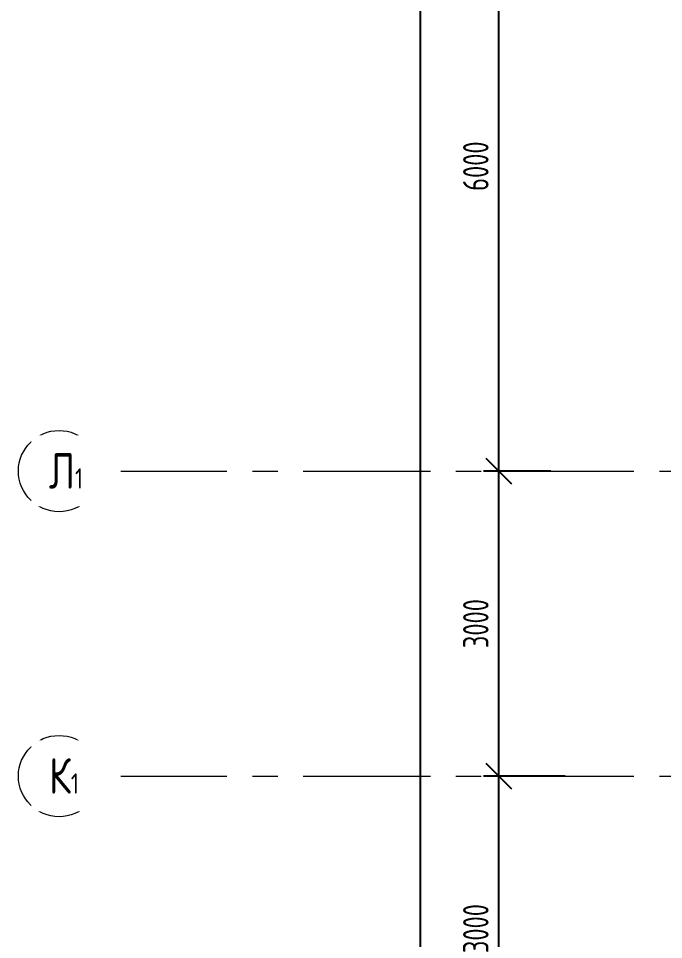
# Model space of a CAD drawing. Header units: millimetres. Extents: x -13407 to 129733, y -106516 to 109495.
# Drawn here: x -13364 to -7022, y 58787 to 67848 of the extents above; entities that cross this region are included whole.
import ezdxf

# ---------------------------------------------------------------- set-up
doc = ezdxf.new("R2010")
doc.units = ezdxf.units.MM
doc.linetypes.add('CENTER', pattern=[2, 1.25, -0.25, 0.25, -0.25])
doc.layers.get('Defpoints').update_dxf_attribs({"color": 6})
doc.layers.add('АР_Оси', color=193, linetype='Continuous', lineweight=9)
doc.layers.add('АР_Оси размеры', color=164, linetype='Continuous', lineweight=9)
doc.styles.add('ГОСТ 2.304', font='isocpeur.ttf', dxfattribs={"width": 0.7})
doc.dimstyles.new('СПДС', dxfattribs={"dimscale": 100, "dimtxt": 2.5, "dimasz": 2.5, "dimexe": 1.5, "dimexo": 0, "dimgap": 1, "dimtad": 1, "dimdec": 0, "dimrnd": 1, "dimtxsty": 'ГОСТ 2.304', "dimblk": 'OBLIQUE', "dimcen": 2.5, "dimdle": 1.5, "dimadec": 0, "dimazin": 2, "dimtfac": 0.75, "dimtdec": 0, "dimtmove": 1, "dimatfit": 3, "dimfxl": 1, "dimtolj": 1, "dimarcsym": 1})

# ---------------------------------------------------------------- blocks, each defined once
blk = doc.blocks.new('_Oblique')
at = {"color": 0, "linetype": 'ByBlock', "lineweight": -2}
blk.add_line((-0.5, -0.5), (0.5, 0.5), dxfattribs=at)
blk = doc.blocks.new('*D274')
at = {"layer": 'Defpoints', "color": 0, "ltscale": 100, "transparency": 16777216}
for p in [(-8642.7, 60395), (-8131.5, 60395), (-7988.5, 57395)]:
    blk.add_point(p, dxfattribs=at)
at = {"layer": 'АР_Оси размеры', "color": 0, "lineweight": -2, "ltscale": 100, "transparency": 16777216}
for p, q in [((-8642.7, 57245), (-8642.7, 60545)), ((-8131.5, 60395), (-8792.7, 60395)), ((-7988.5, 57395), (-8792.7, 57395))]:
    blk.add_line(p, q, dxfattribs=at)
at = {"layer": 'АР_Оси размеры', "color": 0, "lineweight": -2, "ltscale": 100, "transparency": 16777216, "xscale": 250, "yscale": 250, "zscale": 250}
for p, rotation in [((-8642.7, 60395), 90), ((-8642.7, 57395), 270)]:
    blk.add_blockref('_Oblique', p, dxfattribs=dict(at, rotation=rotation))
at = {"layer": 'АР_Оси размеры', "color": 0, "ltscale": 100, "transparency": 16777216, "insert": (-8867.7, 58895), "char_height": 250, "attachment_point": 5, "rotation": 90, "style": 'ГОСТ 2.304'}
blk.add_mtext('\\A1;3000', dxfattribs=at)
blk = doc.blocks.new('*D275')
at = {"layer": 'Defpoints', "color": 0, "ltscale": 100, "transparency": 16777216}
for p in [(-8642.7, 63395), (-8131.5, 63395), (-7988.5, 60395)]:
    blk.add_point(p, dxfattribs=at)
at = {"layer": 'АР_Оси размеры', "color": 0, "lineweight": -2, "ltscale": 100, "transparency": 16777216}
for p, q in [((-8642.7, 60245), (-8642.7, 63545)), ((-8131.5, 63395), (-8792.7, 63395)), ((-7988.5, 60395), (-8792.7, 60395))]:
    blk.add_line(p, q, dxfattribs=at)
at = {"layer": 'АР_Оси размеры', "color": 0, "lineweight": -2, "ltscale": 100, "transparency": 16777216, "xscale": 250, "yscale": 250, "zscale": 250}
for p, rotation in [((-8642.7, 63395), 90), ((-8642.7, 60395), 270)]:
    blk.add_blockref('_Oblique', p, dxfattribs=dict(at, rotation=rotation))
at = {"layer": 'АР_Оси размеры', "color": 0, "ltscale": 100, "transparency": 16777216, "insert": (-8867.7, 61895), "char_height": 250, "attachment_point": 5, "rotation": 90, "style": 'ГОСТ 2.304'}
blk.add_mtext('\\A1;3000', dxfattribs=at)
blk = doc.blocks.new('*D276')
at = {"layer": 'Defpoints', "color": 0, "ltscale": 100, "transparency": 16777216}
for p in [(-8642.7, 69395), (-7983.3, 69395), (-8131.5, 63395)]:
    blk.add_point(p, dxfattribs=at)
at = {"layer": 'АР_Оси размеры', "color": 0, "lineweight": -2, "ltscale": 100, "transparency": 16777216}
for p, q in [((-8642.7, 63245), (-8642.7, 69545)), ((-7983.3, 69395), (-8792.7, 69395)), ((-8131.5, 63395), (-8792.7, 63395))]:
    blk.add_line(p, q, dxfattribs=at)
at = {"layer": 'АР_Оси размеры', "color": 0, "lineweight": -2, "ltscale": 100, "transparency": 16777216, "xscale": 250, "yscale": 250, "zscale": 250}
for p, rotation in [((-8642.7, 69395), 90), ((-8642.7, 63395), 270)]:
    blk.add_blockref('_Oblique', p, dxfattribs=dict(at, rotation=rotation))
at = {"layer": 'АР_Оси размеры', "color": 0, "ltscale": 100, "transparency": 16777216, "insert": (-8867.7, 66395), "char_height": 250, "attachment_point": 5, "rotation": 90, "style": 'ГОСТ 2.304'}
blk.add_mtext('\\A1;6000', dxfattribs=at)
blk = doc.blocks.new('*D279')
at = {"layer": 'Defpoints', "color": 0, "ltscale": 100, "transparency": 16777216}
for p in [(-9469.1, 75395), (-9469.1, 27480), (-9413.3, 27480)]:
    blk.add_point(p, dxfattribs=at)
at = {"layer": 'АР_Оси размеры', "color": 0, "lineweight": -2, "ltscale": 100, "transparency": 16777216}
for p, q in [((-9413.3, 75545), (-9413.3, 27330)), ((-9469.1, 75395), (-9263.3, 75395)), ((-9469.1, 27480), (-9263.3, 27480))]:
    blk.add_line(p, q, dxfattribs=at)
at = {"layer": 'АР_Оси размеры', "color": 0, "lineweight": -2, "ltscale": 100, "transparency": 16777216, "xscale": 250, "yscale": 250, "zscale": 250}
for p, rotation in [((-9413.3, 75395), 90), ((-9413.3, 27480), 270)]:
    blk.add_blockref('_Oblique', p, dxfattribs=dict(at, rotation=rotation))
at = {"layer": 'АР_Оси размеры', "color": 0, "ltscale": 100, "transparency": 16777216, "insert": (-9638.3, 51437.5), "char_height": 250, "attachment_point": 5, "rotation": 90, "style": 'ГОСТ 2.304'}
blk.add_mtext('\\A1;47915', dxfattribs=at)

msp = doc.modelspace()

# ---------------------------------------------------------------- linework, layer by layer
at = {"layer": 'АР_Оси', "linetype": 'CENTER', "ltscale": 1000}
for p, q in [((-12563.8, 63395), (70614.6, 63395)), ((-12563.8, 60395), (70614.6, 60395))]:
    msp.add_line(p, q, dxfattribs=at)
at = {"layer": 'АР_Оси', "ltscale": 0.5}
for centre in [(-12963.8, 63395), (-12963.8, 60395)]:
    msp.add_circle(centre, 400, dxfattribs=at)

# ---------------------------------------------------------------- dimensions: what is measured, and where the dimension line sits
at = {"layer": 'АР_Оси размеры', "ltscale": 100}
for base, p1, p2, picture, middle in [((-9413.3, 27480), (-9469.1, 75395), (-9469.1, 27480), '*D279', (-9638.3, 51437.5)), ((-8642.7, 69395), (-8131.5, 63395), (-7983.3, 69395), '*D276', (-8867.7, 66395)), ((-8642.7, 63395), (-7988.5, 60395), (-8131.5, 63395), '*D275', (-8867.7, 61895)), ((-8642.7, 60395), (-7988.5, 57395), (-8131.5, 60395), '*D274', (-8867.7, 58895))]:
    dim = msp.add_linear_dim(base=base, p1=p1, p2=p2, angle=90, dimstyle='СПДС', dxfattribs=at)
    dim.commit()
    dim.dimension.update_dxf_attribs({"geometry": picture, "text_midpoint": middle})

# ---------------------------------------------------------------- next in the draw order: texts
at = {"layer": 'АР_Оси', "char_height": 350, "width": 528.82, "attachment_point": 1, "line_spacing_factor": 1.149209, "style": 'ГОСТ 2.304', "bg_fill": 2}
for s, insert in [('{\\W0.8;Л\\H0.57143x;1}', (-13063.6, 63572.8)), ('{\\W0.8;К\\H0.57143x;1}', (-13063.6, 60572.8))]:
    msp.add_mtext(s, dxfattribs=dict(at, insert=insert))

doc.saveas('drawing.dxf')
